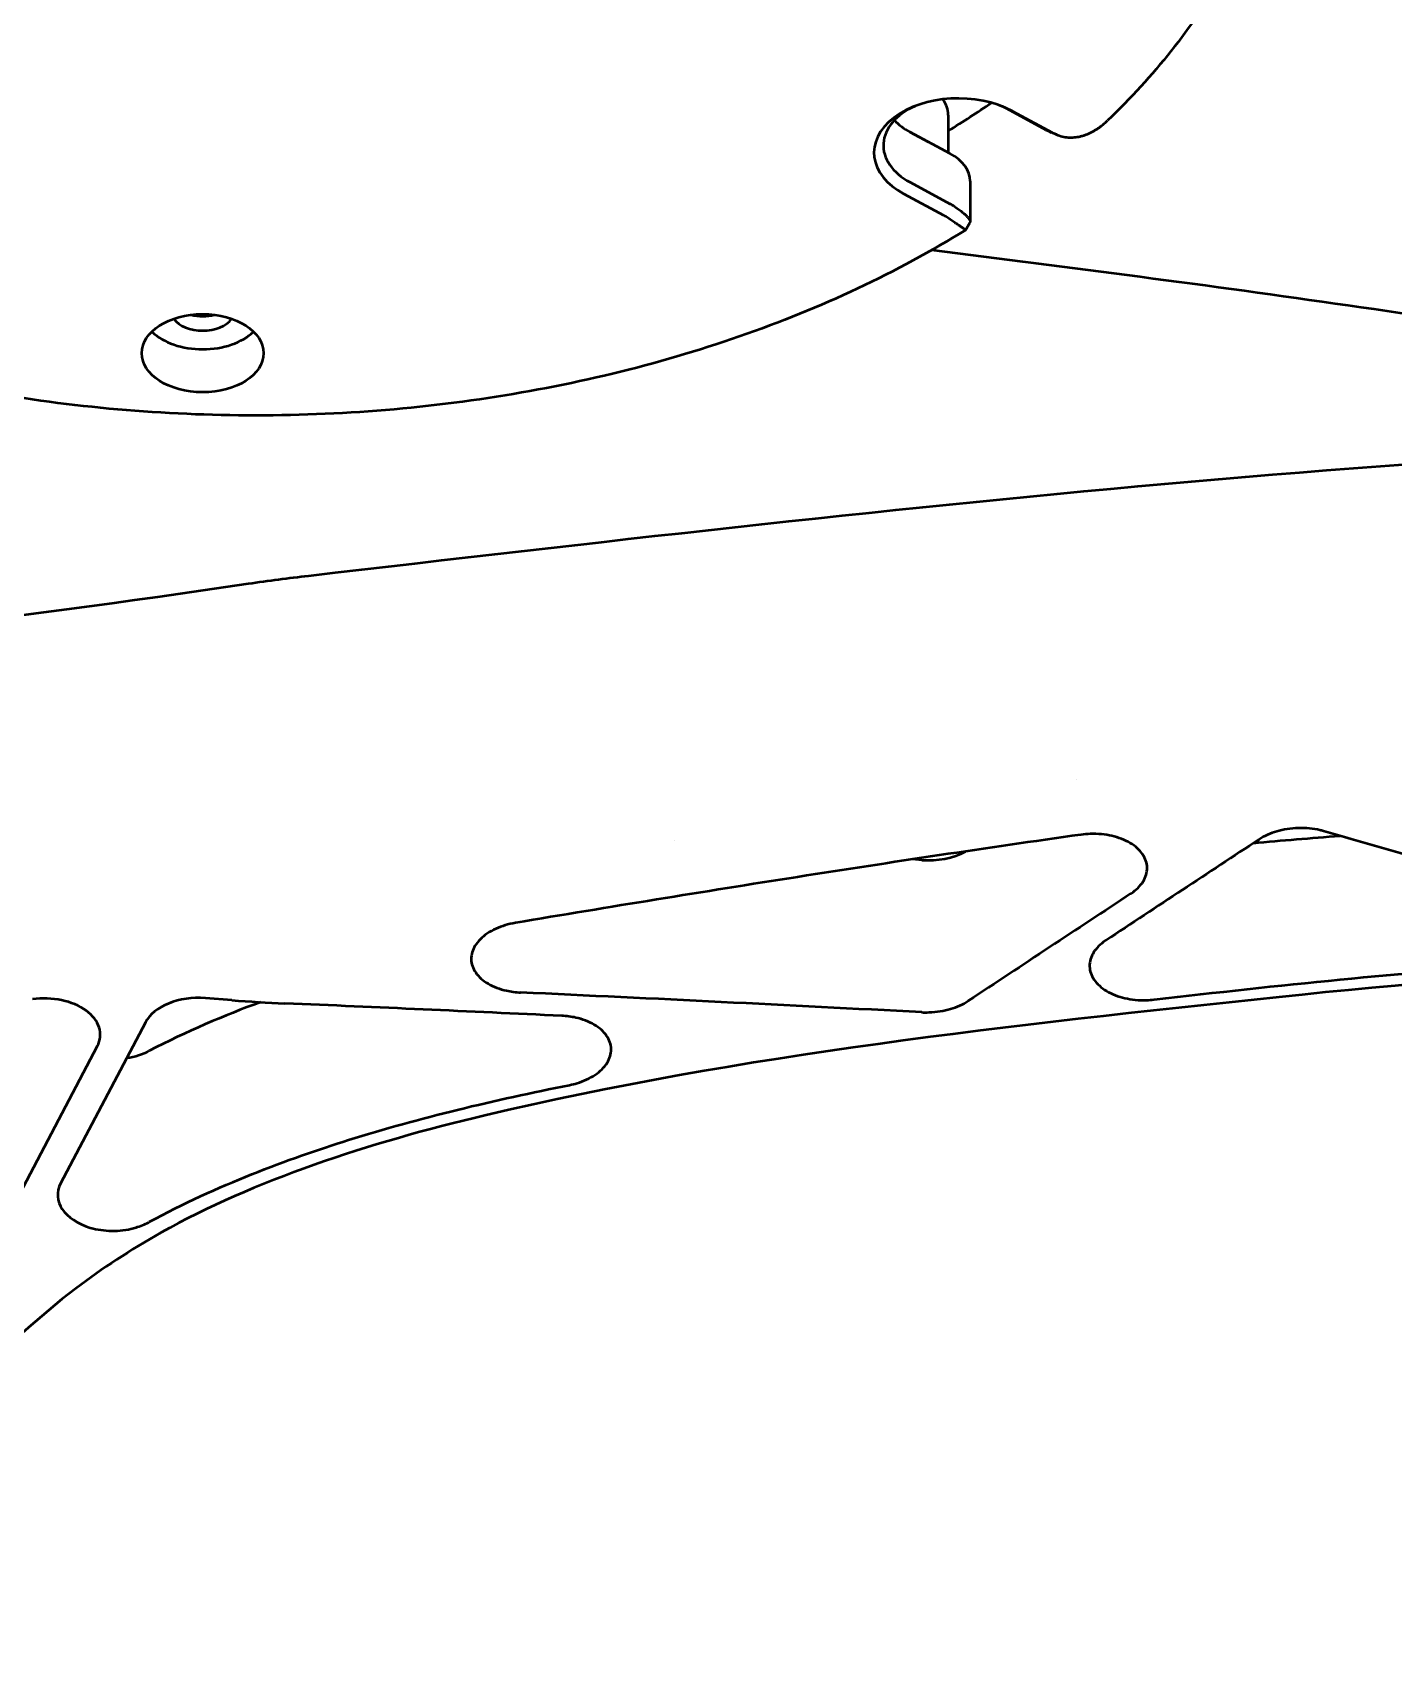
# Model space of a CAD drawing. Header units: millimetres. Extents: x 36 to 3196, y 27 to 5967.
# Drawn here: x 1183.7 to 1256.4, y 4890 to 4976.4 of the extents above; entities that cross this region are included whole.
import ezdxf

# ---------------------------------------------------------------- set-up
doc = ezdxf.new("R2010")
doc.units = ezdxf.units.MM
doc.layers.add('외형선(ISO)', color=7, linetype='Continuous', lineweight=50)

msp = doc.modelspace()

# ---------------------------------------------------------------- linework, layer by layer
at = {"layer": '외형선(ISO)'}
for p, q in [((1232.5972, 4971.9721), (1232.5972, 4969.9603)), ((1237.8277, 4971.1709), (1235.6989, 4972.3191)), ((1236.0203, 4972.1822), (1238.1491, 4971.034)), ((1230.5566, 4971.061), (1231.5256, 4970.5383)), ((1232.6854, 4969.9128), (1230.5566, 4971.061)), ((1238.37, 4970.9277), (1238.0928, 4971.0432)), ((1232.364, 4966.6024), (1230.2352, 4967.7506)), ((1230.5566, 4968.3798), (1232.6854, 4967.2316)), ((1233.7571, 4968.4356), (1233.7571, 4966.2755)), ((1233.7421, 4966.2187), (1233.5068, 4965.825)), ((1239.4586, 4936.4811), (1239.4587, 4936.4812)), ((1217.9662, 4933.2109), (1217.9651, 4933.211)), ((1231.1743, 4932.1807), (1230.6808, 4932.2192)), ((1194.3474, 4924.6952), (1192.9306, 4924.8057)), ((1189.7274, 4923.5094), (1185.203, 4914.9129)), ((1187.1607, 4922.243), (1180.2412, 4909.0958))]:
    msp.add_line(p, q, dxfattribs=at)
for centre, major_axis, ratio, start_param, end_param in [((1233.1277, 4969.9664), (-4.5, 0), 0.6427876, 4.0142573, 7.1558499), ((1229.5972, 4971.9721), (3, 0), 0.6427876, 0, 0.4492395), ((1233.1277, 4970.3494), (-4, 0), 0.6427876, 5.3268943, 7.1558499), ((1195.5916, 4996.1872), (53.75, 0), 0.6427876, 5.4717763, 5.532706), ((1233.1277, 4970.3494), (4, 0), 0.6427876, 0.8726646, 0.956291), ((1233.1277, 4973.0306), (4, 0), 0.6427876, 3.6900743, 4.0142573), ((1233.1277, 4973.0306), (-4, 0), 0.6427876, 0.5484817, 0.8726646), ((1239.7561, 4972.6481), (-3, 0), 0.6427876, 0.8726646, 0.9831142), ((1239.7561, 4972.265), (-2.5, 0), 0.6427876, 0.8726646, 0.9831142), ((1230.7571, 4968.4356), (3, 0), 0.6427876, 0, 0.8726646), ((1230.7571, 4965.7544), (3, 0), 0.6427876, 0.762215, 0.8726646), ((1230.7571, 4965.3714), (2.5, 0), 0.6427876, 0.762215, 0.8726646), ((1192.7861, 4961.5481), (1.7, 0), 0.6427876, 3.5754475, 5.8493305), ((1192.7861, 4962.3142), (-1.7, 0), 0.6427876, 1.1908412, 1.9507514), ((1192.7861, 4961.5481), (3.25, 0), 0.6427876, 3.7240049, 5.700773), ((1382.7253, 3105.3204), (4405.5481, 3244.8964), 0.2880924, 1.3913583, 1.3931755), ((1316.8235, 2999.4044), (-2004.5483, 1502.1404), 0.6884351, 5.2118588, 5.2171325), ((1231.5357, 4934.095), (3, 0), 0.6427876, 4.5916307, 5.4309675), ((1384.4329, 3108.0648), (4405.5481, 3244.8964), 0.2880924, 1.3932598, 1.3951876), ((1184.3189, 4922.861), (3, 0), 0.6427876, 5.956966, 8.0646631), ((1192.5692, 4922.8914), (-3, 0), 0.6427876, 4.5916307, 5.956966), ((1194.3474, 4969.3451), (59.3909, -10.2672), 0.7358645, 4.8389219, 4.8861834), ((1318.4937, 3002.0888), (2547.3759, -440.3775), 0.7358645, 1.7388298, 1.7445907), ((1319.1853, 3003.2004), (2547.3759, -440.3775), 0.7358645, 1.7316094, 1.7399557), ((1188.0448, 4923.4875), (3, 0), 0.6427876, 4.9420094, 5.3949242), ((1188.0448, 4914.295), (-3, 0), 0.6427876, 5.956966, 7.4213417), ((1188.0414, 4914.2526), (3.002, 0.1649), 0.6281505, 5.3444843, 5.3608465)]:
    msp.add_ellipse(centre, major_axis=major_axis, ratio=ratio, start_param=start_param, end_param=end_param, dxfattribs=at)
msp.add_ellipse((1192.7861, 4959.25), major_axis=(-3.25, 0), ratio=0.6427876, dxfattribs=at)
for points, knots in [([(1250.8416, 4992.5102), (1250.8416, 4991.0064), (1250.7032, 4989.5027), (1250.1546, 4986.5265), (1249.7445, 4985.0541), (1248.6652, 4982.1676), (1247.9962, 4980.7535), (1246.4166, 4978.0046), (1245.5062, 4976.6698), (1243.4629, 4974.0953), (1242.3301, 4972.8557), (1241.096, 4971.67)], [4.18879021, 4.18879021, 4.18879021, 4.18879021, 4.3067257, 4.3067257, 4.42466119, 4.42466119, 4.54259668, 4.54259668, 4.66053217, 4.66053217, 4.77846766, 4.77846766, 4.77846766, 4.77846766]), ([(1238.37, 4970.9277), (1238.4714, 4970.8839), (1238.5746, 4970.8498), (1238.6795, 4970.8247), (1238.7319, 4970.8122), (1238.7848, 4970.8019), (1238.8381, 4970.7938), (1238.8913, 4970.7857), (1238.945, 4970.7799), (1238.9991, 4970.7762), (1239.0531, 4970.7725), (1239.1078, 4970.7711), (1239.1619, 4970.7718), (1239.216, 4970.7724), (1239.2699, 4970.7752), (1239.3234, 4970.78), (1239.377, 4970.7848), (1239.4303, 4970.7916), (1239.4833, 4970.8002), (1239.5363, 4970.8088), (1239.5891, 4970.8194), (1239.6416, 4970.8317), (1239.6941, 4970.844), (1239.7465, 4970.8582), (1239.7985, 4970.874), (1239.8504, 4970.8899), (1239.9015, 4970.9073), (1239.952, 4970.9262), (1240.0025, 4970.9451), (1240.0523, 4970.9654), (1240.1014, 4970.9871), (1240.1506, 4971.0088), (1240.1991, 4971.0319), (1240.247, 4971.0563), (1240.2949, 4971.0807), (1240.3422, 4971.1064), (1240.3889, 4971.1333), (1240.4356, 4971.1602), (1240.4818, 4971.1883), (1240.5273, 4971.2177), (1240.5729, 4971.247), (1240.6179, 4971.2775), (1240.6624, 4971.3092), (1240.7069, 4971.3409), (1240.7507, 4971.3736), (1240.7935, 4971.4071), (1240.8792, 4971.4742), (1240.9617, 4971.5448), (1241.0413, 4971.6184), (1241.0597, 4971.6354), (1241.0779, 4971.6526), (1241.096, 4971.67)], [-1, -1, -1, -1, -0.9375, -0.9375, -0.9375, -0.90625, -0.90625, -0.90625, -0.875, -0.875, -0.875, -0.84375, -0.84375, -0.84375, -0.8125, -0.8125, -0.8125, -0.78125, -0.78125, -0.78125, -0.75, -0.75, -0.75, -0.71875, -0.71875, -0.71875, -0.6875, -0.6875, -0.6875, -0.65625, -0.65625, -0.65625, -0.625, -0.625, -0.625, -0.59375, -0.59375, -0.59375, -0.5625, -0.5625, -0.5625, -0.53125, -0.53125, -0.53125, -0.5, -0.5, -0.5, -0.4375, -0.4375, -0.4375, -0.42304654, -0.42304654, -0.42304654, -0.42304654]), ([(1232.927, 4967.086), (1233.0114, 4967.0292), (1233.089, 4966.9747), (1233.1604, 4966.9224), (1233.1961, 4966.8962), (1233.2302, 4966.8706), (1233.2628, 4966.8456), (1233.2954, 4966.8205), (1233.3264, 4966.7959), (1233.3559, 4966.7719), (1233.3854, 4966.7478), (1233.4135, 4966.7242), (1233.4396, 4966.7016), (1233.4656, 4966.6789), (1233.4899, 4966.657), (1233.5125, 4966.6358), (1233.5351, 4966.6146), (1233.5559, 4966.5942), (1233.5751, 4966.5745), (1233.5944, 4966.5548), (1233.612, 4966.5357), (1233.628, 4966.5174), (1233.6441, 4966.499), (1233.6586, 4966.4813), (1233.6716, 4966.4643), (1233.6845, 4966.4473), (1233.6958, 4966.4311), (1233.7056, 4966.4156), (1233.7154, 4966.4002), (1233.7238, 4966.3855), (1233.7306, 4966.3715), (1233.7375, 4966.3575), (1233.743, 4966.3442), (1233.7472, 4966.3315), (1233.7513, 4966.3189), (1233.7541, 4966.3069), (1233.7557, 4966.2956), (1233.7572, 4966.2842), (1233.7575, 4966.2735), (1233.7565, 4966.2634), (1233.7555, 4966.2533), (1233.7533, 4966.2438), (1233.7499, 4966.2348), (1233.7478, 4966.2292), (1233.7452, 4966.2238), (1233.7421, 4966.2187)], [-1, -1, -1, -1, -0.9375, -0.9375, -0.9375, -0.90625, -0.90625, -0.90625, -0.875, -0.875, -0.875, -0.84375, -0.84375, -0.84375, -0.8125, -0.8125, -0.8125, -0.78125, -0.78125, -0.78125, -0.75, -0.75, -0.75, -0.71875, -0.71875, -0.71875, -0.6875, -0.6875, -0.6875, -0.65625, -0.65625, -0.65625, -0.625, -0.625, -0.625, -0.59375, -0.59375, -0.59375, -0.5625, -0.5625, -0.5625, -0.53125, -0.53125, -0.53125, -0.51148723, -0.51148723, -0.51148723, -0.51148723]), ([(1233.5063, 4965.8246), (1233.5071, 4965.8251), (1233.5072, 4965.826), (1233.5065, 4965.8274), (1233.5056, 4965.8292), (1233.5037, 4965.8316), (1233.5005, 4965.8348), (1233.4974, 4965.838), (1233.4932, 4965.842), (1233.4877, 4965.8466), (1233.4822, 4965.8513), (1233.4755, 4965.8568), (1233.4676, 4965.863), (1233.4597, 4965.8693), (1233.4505, 4965.8763), (1233.44, 4965.8842), (1233.4295, 4965.8921), (1233.4177, 4965.9008), (1233.4044, 4965.9104), (1233.3912, 4965.9201), (1233.3765, 4965.9306), (1233.3603, 4965.9421), (1233.3441, 4965.9536), (1233.3264, 4965.9661), (1233.3074, 4965.9794), (1233.2883, 4965.9927), (1233.2679, 4966.0069), (1233.2459, 4966.0221), (1233.224, 4966.0372), (1233.2005, 4966.0533), (1233.1755, 4966.0704), (1233.1505, 4966.0875), (1233.1239, 4966.1056), (1233.0957, 4966.1248), (1233.0675, 4966.1439), (1233.0375, 4966.1643), (1233.0062, 4966.1854), (1232.9749, 4966.2065), (1232.9423, 4966.2285), (1232.9083, 4966.2514), (1232.8743, 4966.2742), (1232.839, 4966.2979), (1232.8023, 4966.3225), (1232.7289, 4966.3717), (1232.6501, 4966.4244), (1232.5653, 4966.481)], [-0.49422099, -0.49422099, -0.49422099, -0.49422099, -0.46875, -0.46875, -0.46875, -0.4375, -0.4375, -0.4375, -0.40625, -0.40625, -0.40625, -0.375, -0.375, -0.375, -0.34375, -0.34375, -0.34375, -0.3125, -0.3125, -0.3125, -0.28125, -0.28125, -0.28125, -0.25, -0.25, -0.25, -0.21875, -0.21875, -0.21875, -0.1875, -0.1875, -0.1875, -0.15625, -0.15625, -0.15625, -0.125, -0.125, -0.125, -0.09375, -0.09375, -0.09375, -0.0625, -0.0625, -0.0625, 0, 0, 0, 0]), ([(1233.5063, 4965.8246), (1229.8793, 4963.569), (1225.8063, 4961.6549), (1217.0551, 4958.6129), (1212.3772, 4957.4856), (1202.7402, 4956.0834), (1197.7819, 4955.8088), (1187.9285, 4956.1291), (1183.0343, 4956.7239), (1173.6493, 4958.7476), (1169.1592, 4960.1761), (1165.0269, 4961.9807)], [4.9907214, 4.9907214, 4.9907214, 4.9907214, 5.2638522, 5.2638522, 5.5369831, 5.5369831, 5.8101139, 5.8101139, 6.0832447, 6.0832447, 6.3563756, 6.3563756, 6.3563756, 6.3563756]), ([(1470.4149, 4890.009), (1457.6185, 4898.2262), (1443.8322, 4905.8544), (1414.7713, 4919.676), (1399.433, 4925.9138), (1367.3426, 4937.0528), (1350.5447, 4942.0034), (1314.6753, 4951.0521), (1295.4313, 4954.9687), (1261.3922, 4960.867), (1246.5725, 4962.8949), (1231.7081, 4964.7548)], [0, 0, 0, 0, 5.4310692, 5.4310692, 10.850848, 10.850848, 16.3750798, 16.3750798, 22.4121597, 22.4121597, 26.9520761, 26.9520761, 26.9520761, 26.9520761]), ([(1198.4438, 4947.3686), (1228.6955, 4950.8643), (1259.4099, 4954.5245), (1292.2476, 4954.6584), (1294.0513, 4954.6541), (1295.8555, 4954.6378)], [0, 0, 0, 0, 9.3138802, 9.3138802, 9.8548894, 9.8548894, 9.8548894, 9.8548894]), ([(1239.6691, 4933.5338), (1234.6191, 4932.8243), (1229.5804, 4932.0623), (1219.5218, 4930.4847), (1214.4983, 4929.6684), (1209.4816, 4928.825)], [0, 0, 0, 0, 1.5411706, 1.5411706, 3.0828873, 3.0828873, 3.0828873, 3.0828873]), ([(1242.3403, 4930.3859), (1242.3471, 4930.3904), (1242.3537, 4930.3948), (1242.6397, 4930.587), (1242.8588, 4930.8106), (1242.9987, 4931.0354), (1243.1386, 4931.2603), (1243.2179, 4931.5163), (1243.2081, 4932.0231), (1243.119, 4932.2739), (1242.8222, 4932.706), (1242.5947, 4932.9161), (1242.0221, 4933.257), (1241.677, 4933.3878), (1240.9776, 4933.5488), (1240.5766, 4933.5896), (1240.006, 4933.5718), (1239.8354, 4933.5571), (1239.6691, 4933.5338)], [-0.11569471, -0.11569471, -0.11569471, -0.11569471, -0.11300269, -0.11300269, 0, 0, 0, 0.11301789, 0.11301789, 0.22603578, 0.22603578, 0.33908834, 0.33908834, 0.45214091, 0.45214091, 0.56519575, 0.56519575, 0.61342289, 0.61342289, 0.61342289, 0.61342289]), ([(1253.5384, 4933.4652), (1253.5281, 4933.4644), (1253.5178, 4933.4636), (1251.9593, 4933.3392), (1250.4128, 4933.2084), (1248.8676, 4933.0712)], [-1.0044556, -1.0044556, -1.0044556, -1.0044556, -1.00134605, -1.00134605, -0.53331571, -0.53331571, -0.53331571, -0.53331571]), ([(1252.6273, 4933.727), (1252.5631, 4933.7455), (1252.4984, 4933.7623), (1252.0838, 4933.8591), (1251.6827, 4933.9012), (1250.8827, 4933.8784), (1250.4837, 4933.8136), (1249.7995, 4933.6132), (1249.4677, 4933.4666), (1249.1924, 4933.2852)], [-1.37729973, -1.37729973, -1.37729973, -1.37729973, -1.356352, -1.356352, -1.24329598, -1.24329598, -1.13023997, -1.13023997, -1.01992668, -1.01992668, -1.01992668, -1.01992668]), ([(1209.4816, 4928.825), (1209.2914, 4928.793), (1209.108, 4928.7498), (1208.5911, 4928.594), (1208.2515, 4928.44), (1207.6927, 4928.0617), (1207.4736, 4927.8372), (1207.1938, 4927.3876), (1207.1145, 4927.1324), (1207.1242, 4926.6286), (1207.2133, 4926.38), (1207.5099, 4925.9528), (1207.7375, 4925.7457), (1208.3102, 4925.411), (1208.6553, 4925.2835), (1209.2383, 4925.1542), (1209.4943, 4925.1195), (1209.7577, 4925.1073)], [-1.18628671, -1.18628671, -1.18628671, -1.18628671, -1.13052282, -1.13052282, -1.017494, -1.017494, -0.90446517, -0.90446517, -0.79146438, -0.79146438, -0.6784636, -0.6784636, -0.5653456, -0.5653456, -0.4522276, -0.4522276, -0.37678969, -0.37678969, -0.37678969, -0.37678969]), ([(1241.0121, 4927.8918), (1241.0054, 4927.8874), (1240.9987, 4927.8829), (1240.7127, 4927.6907), (1240.4936, 4927.4671), (1240.2139, 4927.0175), (1240.1346, 4926.7615), (1240.1444, 4926.2547), (1240.2335, 4926.0038), (1240.5303, 4925.5714), (1240.7578, 4925.3611), (1241.3304, 4925.0195), (1241.6755, 4924.8881), (1242.3749, 4924.7258), (1242.7759, 4924.6841), (1243.3149, 4924.6997), (1243.4539, 4924.7099), (1243.5906, 4924.726)], [-1.01995141, -1.01995141, -1.01995141, -1.01995141, -1.01726012, -1.01726012, -0.90425668, -0.90425668, -0.79123905, -0.79123905, -0.67822142, -0.67822142, -0.56517312, -0.56517312, -0.45212482, -0.45212482, -0.33907864, -0.33907864, -0.29978443, -0.29978443, -0.29978443, -0.29978443]), ([(1434.239, 4895.831), (1421.4018, 4898.7894), (1408.9523, 4902.4868), (1380.7678, 4911.0433), (1364.9942, 4915.9403), (1329.8616, 4924.038), (1309.9486, 4926.6273), (1276.7915, 4927.0712), (1263.4354, 4926.2476), (1235.9826, 4923.3612), (1221.5309, 4921.7844), (1201.6574, 4917.072), (1195.5149, 4915.0626), (1190.5709, 4912.2849)], [0, 0, 0, 0, 4.0239404, 4.0239404, 9.2129132, 9.2129132, 15.1782801, 15.1782801, 19.1670737, 19.1670737, 23.4912909, 23.4912909, 25.4508481, 25.4508481, 25.4508481, 25.4508481]), ([(1243.5906, 4924.726), (1246.8923, 4925.1146), (1250.1992, 4925.4746), (1256.8287, 4926.1213), (1260.1483, 4926.4078), (1263.4758, 4926.6494)], [0, 0, 0, 0, 1.0022613, 1.0022613, 2.004644, 2.004644, 2.004644, 2.004644]), ([(1231.1743, 4924.0513), (1231.3058, 4924.0444), (1231.4392, 4924.043), (1231.9723, 4924.0601), (1232.3713, 4924.1261), (1233.0556, 4924.3283), (1233.3874, 4924.4756), (1233.6628, 4924.6575)], [-0.37674123, -0.37674123, -0.37674123, -0.37674123, -0.33909705, -0.33909705, -0.22603876, -0.22603876, -0.11569637, -0.11569637, -0.11569637, -0.11569637]), ([(1212.372, 4920.1652), (1212.5121, 4920.193), (1212.6475, 4920.2268), (1213.1218, 4920.3689), (1213.4613, 4920.5222), (1214.0199, 4920.8996), (1214.239, 4921.1237), (1214.3789, 4921.3485), (1214.5188, 4921.5733), (1214.5981, 4921.8287), (1214.5883, 4922.3334), (1214.4993, 4922.5827), (1214.2026, 4923.0114), (1213.975, 4923.2193), (1213.4024, 4923.5555), (1213.0572, 4923.6837), (1212.4742, 4923.8137), (1212.2182, 4923.8488), (1211.9548, 4923.8611)], [1.54097024, 1.54097024, 1.54097024, 1.54097024, 1.5828624, 1.5828624, 1.69586318, 1.69586318, 1.80886396, 1.80886396, 1.80886396, 1.92186474, 1.92186474, 2.03486552, 2.03486552, 2.14797034, 2.14797034, 2.26107517, 2.26107517, 2.33650787, 2.33650787, 2.33650787, 2.33650787]), ([(1189.9371, 4912.8493), (1193.5582, 4914.8235), (1197.3583, 4916.2252), (1204.3696, 4918.4201), (1208.3807, 4919.3732), (1212.372, 4920.1652)], [0, 0, 0, 0, 1.4003181, 1.4003181, 3.0562105, 3.0562105, 3.0562105, 3.0562105]), ([(1186.787, 4912.5443), (1186.8347, 4912.5301), (1186.8827, 4912.5169), (1187.2806, 4912.4155), (1187.6817, 4912.3684), (1188.4816, 4912.3874), (1188.8805, 4912.4533), (1189.4589, 4912.626), (1189.6889, 4912.7179), (1189.8987, 4912.8287)], [-0.46764245, -0.46764245, -0.46764245, -0.46764245, -0.45212389, -0.45212389, -0.33908998, -0.33908998, -0.22605606, -0.22605606, -0.15023146, -0.15023146, -0.15023146, -0.15023146])]:
    msp.add_open_spline(points, degree=3, knots=knots, dxfattribs=at)
for points in [[(1156.1661, 4942.2871), (1169.2931, 4943.4174), (1182.3198, 4945.0467), (1195.2305, 4946.9461)], [(1195.2305, 4946.9461), (1196.3015, 4947.1037), (1197.3729, 4947.2448), (1198.4438, 4947.3686)], [(1195.8827, 4924.5904), (1193.9293, 4923.8755), (1191.9065, 4923.0201), (1189.9371, 4921.9911)], [(1190.5709, 4912.2849), (1188.9168, 4911.3555), (1187.4022, 4910.3582), (1186.02, 4909.3042)], [(1186.02, 4909.3042), (1184.0009, 4907.7646), (1182.2188, 4906.0899), (1180.4532, 4904.3894)]]:
    msp.add_open_spline(points, degree=3, dxfattribs=at)

doc.saveas('drawing.dxf')
